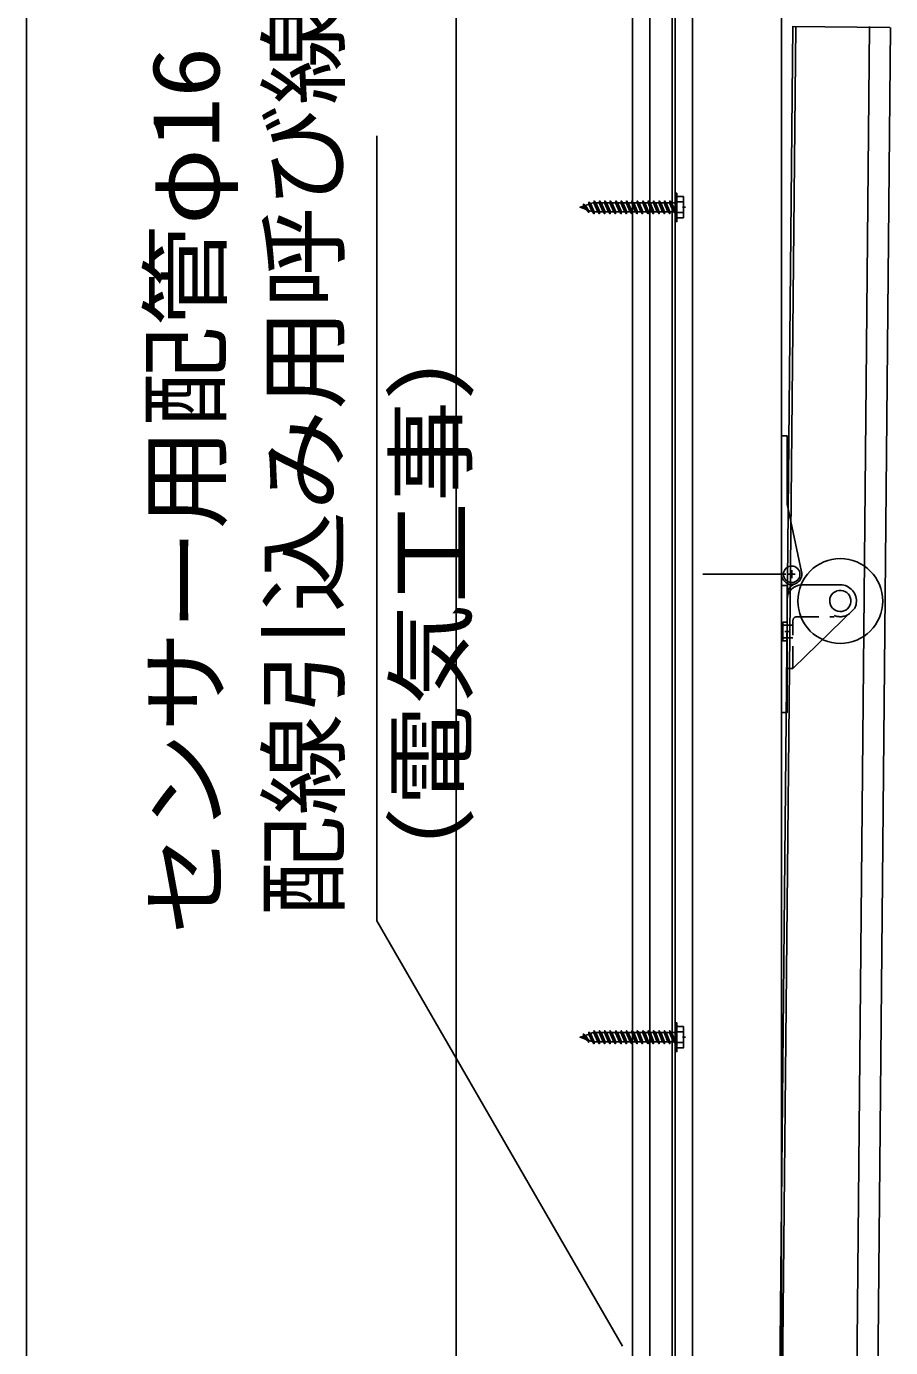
# Model space of a CAD drawing. Units: millimetres, scale not verified. Extents: x -11000 to 565, y -4772 to 3349.
# Drawn here: x -10935 to -10467, y 1292 to 2008 of the extents above; entities that cross this region are included whole.
import ezdxf
from ezdxf.enums import TextEntityAlignment as Align

# ---------------------------------------------------------------- set-up
doc = ezdxf.new("R2010")
doc.units = ezdxf.units.MM
doc.header["$LTSCALE"] = 10
doc.linetypes.add('DASHED1', pattern=[1.8, 1.2, -0.6])
for name, color, linetype in [('8-1_ADD_LINE', 7, 'Continuous'), ('8-4', 7, 'Continuous'), ('8-5', 7, 'Continuous'), ('8-6', 7, 'Continuous'), ('8-D', 7, 'Continuous'), ('8-F', 7, 'Continuous')]:
    doc.layers.add(name, color=color, linetype=linetype)
doc.styles.add('ＭＳ ゴシック', font='')
doc.styles.get('ＭＳ ゴシック').set_extended_font_data('MS Gothic')

msp = doc.modelspace()

# ---------------------------------------------------------------- linework, layer by layer
at = {"layer": '8-1_ADD_LINE'}
for p, q in [((-10702.01, 2704.31), (-10702.01, -294.12)), ((-10585.01, 2704.31), (-10585.01, -294.12)), ((-10597.01, -294.12), (-10597.01, 2155.88))]:
    msp.add_line(p, q, dxfattribs=at)
at = {"layer": '8-4'}
msp.add_lwpolyline([(-10743.63, -294.12), (-10934.89, -294.12), (-10934.89, 2155.88), (-10934.89, 2524.88), (-10743.63, 2524.88)], dxfattribs=at)
at = {"layer": '8-5'}
for p, q in [((-10583.41, -294.12), (-10583.41, 2505.88)), ((-10541.9, -294.12), (-10519.62, 2007.94)), ((-10518.02, 2007.95), (-10540.3, -294.11)), ((-10520.01, 2007.95), (-10467.01, 2007.44)), ((-10499.93, -294.12), (-10478.03, 2007.95)), ((-10466.64, 2007.44), (-10488.53, -294.12))]:
    msp.add_line(p, q, dxfattribs=at)
at = {"layer": '8-6'}
msp.add_line((-10606.54, 2661.87), (-10606.54, 290.46), dxfattribs=at)
msp.add_lwpolyline([(-10745.02, 1948.67), (-10745.02, 1523.02), (-10611.84, 1292.34)], dxfattribs=at)
at = {"layer": '8-D'}
for p, q in [((-10600.99, 1906.36), (-10603.89, 1913.36)), ((-10582.41, 1912.75), (-10578.91, 1912.75)), ((-10630.22, 1911.52), (-10632.03, 1910.88)), ((-10630.3, 1908.22), (-10630.18, 1907.12)), ((-10628.37, 1907.54), (-10627.28, 1906.36)), ((-10625.33, 1907.36), (-10624.38, 1906.36)), ((-10621.35, 1907.36), (-10623.42, 1912.36)), ((-10621.35, 1907.36), (-10621.48, 1906.36)), ((-10619.53, 1907.36), (-10621.35, 1907.36)), ((-10620.52, 1912.36), (-10618.7, 1912.36)), ((-10619.53, 1907.36), (-10618.58, 1906.36)), ((-10616.63, 1907.36), (-10615.68, 1906.36)), ((-10613.55, 1907.36), (-10615.55, 1907.36)), ((-10612.46, 1907.36), (-10610.65, 1907.36)), ((-10609.56, 1907.36), (-10611.64, 1912.36)), ((-10609.56, 1907.36), (-10609.69, 1906.36)), ((-10607.75, 1907.36), (-10609.56, 1907.36)), ((-10606.66, 1907.36), (-10604.85, 1907.36)), ((-10604.02, 1912.36), (-10605.84, 1912.36)), ((-10604.85, 1907.36), (-10603.89, 1906.36)), ((-10600.86, 1907.36), (-10598.86, 1907.36)), ((-10597.78, 1907.36), (-10599.85, 1912.36)), ((-10597.78, 1907.36), (-10597.91, 1906.36)), ((-10595.96, 1907.36), (-10597.78, 1907.36)), ((-10594.88, 1907.36), (-10593.06, 1907.36)), ((-10591.98, 1907.36), (-10594.05, 1912.36)), ((-10591.98, 1907.36), (-10592.11, 1906.36)), ((-10590.16, 1907.36), (-10591.98, 1907.36)), ((-10589.08, 1907.36), (-10587.26, 1907.36)), ((-10586.18, 1907.36), (-10588.25, 1912.36)), ((-10586.18, 1907.36), (-10586.31, 1906.36)), ((-10584.18, 1907.36), (-10586.18, 1907.36)), ((-10585.31, 1912.36), (-10583.41, 1912.36)), ((-10578.91, 1906.98), (-10582.41, 1906.98)), ((-10579.43, 1909.88), (-10577.69, 1909.88)), ((-10582.41, 1904.09), (-10578.91, 1904.09)), ((-10630.22, 1461.52), (-10632.03, 1460.88)), ((-10621.35, 1457.36), (-10623.42, 1462.36)), ((-10620.52, 1462.36), (-10618.7, 1462.36)), ((-10609.56, 1457.36), (-10611.64, 1462.36)), ((-10604.02, 1462.36), (-10605.84, 1462.36)), ((-10600.99, 1456.36), (-10603.89, 1463.36)), ((-10597.78, 1457.36), (-10599.85, 1462.36)), ((-10591.98, 1457.36), (-10594.05, 1462.36)), ((-10586.18, 1457.36), (-10588.25, 1462.36)), ((-10585.31, 1462.36), (-10583.41, 1462.36)), ((-10582.41, 1462.75), (-10578.91, 1462.75)), ((-10630.3, 1458.22), (-10630.18, 1457.12)), ((-10628.37, 1457.54), (-10627.28, 1456.36)), ((-10625.33, 1457.36), (-10624.38, 1456.36)), ((-10621.35, 1457.36), (-10621.48, 1456.36)), ((-10619.53, 1457.36), (-10621.35, 1457.36)), ((-10619.53, 1457.36), (-10618.58, 1456.36)), ((-10616.63, 1457.36), (-10615.68, 1456.36)), ((-10613.55, 1457.36), (-10615.55, 1457.36)), ((-10612.46, 1457.36), (-10610.65, 1457.36)), ((-10609.56, 1457.36), (-10609.69, 1456.36)), ((-10607.75, 1457.36), (-10609.56, 1457.36)), ((-10606.66, 1457.36), (-10604.85, 1457.36)), ((-10604.85, 1457.36), (-10603.89, 1456.36)), ((-10600.86, 1457.36), (-10598.86, 1457.36)), ((-10597.78, 1457.36), (-10597.91, 1456.36)), ((-10595.96, 1457.36), (-10597.78, 1457.36)), ((-10594.88, 1457.36), (-10593.06, 1457.36)), ((-10591.98, 1457.36), (-10592.11, 1456.36)), ((-10590.16, 1457.36), (-10591.98, 1457.36)), ((-10589.08, 1457.36), (-10587.26, 1457.36)), ((-10586.18, 1457.36), (-10586.31, 1456.36)), ((-10584.18, 1457.36), (-10586.18, 1457.36)), ((-10578.91, 1456.98), (-10582.41, 1456.98)), ((-10579.43, 1459.88), (-10577.69, 1459.88))]:
    msp.add_line(p, q, dxfattribs=at)
for points in [[(-10624.5, 1912.36), (-10626.32, 1912.36), (-10627.28, 1913.36), (-10627.38, 1912.31), (-10625.33, 1907.36), (-10627.19, 1907.36), (-10627.28, 1906.36), (-10630.18, 1912.6), (-10629.28, 1911.86), (-10627.19, 1907.36)], [(-10624.25, 1907.36), (-10624.38, 1906.36), (-10627.28, 1913.36)], [(-10621.6, 1912.36), (-10623.42, 1912.36), (-10624.38, 1913.36), (-10621.48, 1906.36), (-10622.43, 1907.36), (-10624.5, 1912.36), (-10624.38, 1913.36)], [(-10619.53, 1907.36), (-10621.6, 1912.36), (-10621.48, 1913.36)], [(-10615.78, 1912.36), (-10617.62, 1912.36), (-10618.58, 1913.36), (-10618.7, 1912.36), (-10616.63, 1907.36), (-10618.45, 1907.36), (-10618.58, 1906.36), (-10621.48, 1913.36), (-10620.52, 1912.36), (-10618.45, 1907.36)], [(-10617.62, 1912.36), (-10615.55, 1907.36), (-10615.68, 1906.36), (-10618.58, 1913.36)], [(-10612.72, 1912.36), (-10614.54, 1912.36), (-10615.49, 1913.36), (-10612.59, 1906.36), (-10613.55, 1907.36), (-10615.6, 1912.31), (-10615.49, 1913.36)], [(-10609.82, 1912.36), (-10611.64, 1912.36), (-10612.59, 1913.36), (-10609.69, 1906.36), (-10610.65, 1907.36), (-10612.72, 1912.36), (-10612.59, 1913.36)], [(-10606.92, 1912.36), (-10608.74, 1912.36), (-10609.69, 1913.36), (-10606.79, 1906.36), (-10607.75, 1907.36), (-10609.82, 1912.36), (-10609.69, 1913.36)], [(-10604.85, 1907.36), (-10606.92, 1912.36), (-10606.79, 1913.36)], [(-10601.09, 1912.36), (-10602.94, 1912.36), (-10603.89, 1913.36), (-10604.02, 1912.36), (-10601.95, 1907.36), (-10603.76, 1907.36), (-10603.89, 1906.36), (-10606.79, 1913.36), (-10605.84, 1912.36), (-10603.76, 1907.36)], [(-10598.03, 1912.36), (-10599.85, 1912.36), (-10600.81, 1913.36), (-10597.91, 1906.36), (-10598.86, 1907.36), (-10600.91, 1912.31), (-10600.81, 1913.36)], [(-10595.13, 1912.36), (-10596.95, 1912.36), (-10597.91, 1913.36), (-10595.01, 1906.36), (-10595.96, 1907.36), (-10598.03, 1912.36), (-10597.91, 1913.36)], [(-10592.23, 1912.36), (-10594.05, 1912.36), (-10595.01, 1913.36), (-10592.11, 1906.36), (-10593.06, 1907.36), (-10595.13, 1912.36), (-10595.01, 1913.36)], [(-10589.33, 1912.36), (-10591.15, 1912.36), (-10592.11, 1913.36), (-10589.21, 1906.36), (-10590.16, 1907.36), (-10592.23, 1912.36), (-10592.11, 1913.36)], [(-10586.41, 1912.36), (-10588.25, 1912.36), (-10589.21, 1913.36), (-10586.31, 1906.36), (-10587.26, 1907.36), (-10589.33, 1912.36), (-10589.21, 1913.36)], [(-10583.41, 1906.86), (-10584.18, 1907.36), (-10586.41, 1912.36), (-10586.31, 1913.36)], [(-10583.41, 1906.86), (-10586.31, 1913.36), (-10585.31, 1912.36), (-10583.41, 1908.09)], [(-10578.91, 1904.09), (-10578.91, 1915.64), (-10582.41, 1915.64)], [(-10633, 1910.53), (-10634.88, 1909.86), (-10631.86, 1908.78)], [(-10627.88, 1907.36), (-10630.3, 1908.22), (-10632.03, 1910.88), (-10633.08, 1911.56), (-10630.18, 1907.12), (-10631.86, 1908.78), (-10633, 1910.53), (-10633.08, 1911.56)], [(-10628.37, 1907.54), (-10630.22, 1911.52), (-10630.18, 1912.6)], [(-10629.28, 1911.86), (-10627.88, 1912.36), (-10627.38, 1912.36)], [(-10626.32, 1912.36), (-10624.25, 1907.36), (-10622.43, 1907.36)], [(-10614.54, 1912.36), (-10612.46, 1907.36), (-10612.59, 1906.36)], [(-10608.74, 1912.36), (-10606.66, 1907.36), (-10606.79, 1906.36)], [(-10602.94, 1912.36), (-10600.86, 1907.36), (-10600.99, 1906.36), (-10601.95, 1907.36)], [(-10596.95, 1912.36), (-10594.88, 1907.36), (-10595.01, 1906.36)], [(-10591.15, 1912.36), (-10589.08, 1907.36), (-10589.21, 1906.36)], [(-10627.88, 1457.36), (-10630.3, 1458.22), (-10632.03, 1460.88), (-10633.08, 1461.56), (-10630.18, 1457.12), (-10631.86, 1458.78), (-10633, 1460.53), (-10633.08, 1461.56)], [(-10628.37, 1457.54), (-10630.22, 1461.52), (-10630.18, 1462.6)], [(-10624.5, 1462.36), (-10626.32, 1462.36), (-10627.28, 1463.36), (-10627.38, 1462.31), (-10625.33, 1457.36), (-10627.19, 1457.36), (-10627.28, 1456.36), (-10630.18, 1462.6), (-10629.28, 1461.86), (-10627.19, 1457.36)], [(-10629.28, 1461.86), (-10627.88, 1462.36), (-10627.38, 1462.36)], [(-10624.25, 1457.36), (-10624.38, 1456.36), (-10627.28, 1463.36)], [(-10626.32, 1462.36), (-10624.25, 1457.36), (-10622.43, 1457.36)], [(-10621.6, 1462.36), (-10623.42, 1462.36), (-10624.38, 1463.36), (-10621.48, 1456.36), (-10622.43, 1457.36), (-10624.5, 1462.36), (-10624.38, 1463.36)], [(-10619.53, 1457.36), (-10621.6, 1462.36), (-10621.48, 1463.36)], [(-10615.78, 1462.36), (-10617.62, 1462.36), (-10618.58, 1463.36), (-10618.7, 1462.36), (-10616.63, 1457.36), (-10618.45, 1457.36), (-10618.58, 1456.36), (-10621.48, 1463.36), (-10620.52, 1462.36), (-10618.45, 1457.36)], [(-10617.62, 1462.36), (-10615.55, 1457.36), (-10615.68, 1456.36), (-10618.58, 1463.36)], [(-10612.72, 1462.36), (-10614.54, 1462.36), (-10615.49, 1463.36), (-10612.59, 1456.36), (-10613.55, 1457.36), (-10615.6, 1462.31), (-10615.49, 1463.36)], [(-10614.54, 1462.36), (-10612.46, 1457.36), (-10612.59, 1456.36)], [(-10609.82, 1462.36), (-10611.64, 1462.36), (-10612.59, 1463.36), (-10609.69, 1456.36), (-10610.65, 1457.36), (-10612.72, 1462.36), (-10612.59, 1463.36)], [(-10606.92, 1462.36), (-10608.74, 1462.36), (-10609.69, 1463.36), (-10606.79, 1456.36), (-10607.75, 1457.36), (-10609.82, 1462.36), (-10609.69, 1463.36)], [(-10608.74, 1462.36), (-10606.66, 1457.36), (-10606.79, 1456.36)], [(-10604.85, 1457.36), (-10606.92, 1462.36), (-10606.79, 1463.36)], [(-10601.09, 1462.36), (-10602.94, 1462.36), (-10603.89, 1463.36), (-10604.02, 1462.36), (-10601.95, 1457.36), (-10603.76, 1457.36), (-10603.89, 1456.36), (-10606.79, 1463.36), (-10605.84, 1462.36), (-10603.76, 1457.36)], [(-10602.94, 1462.36), (-10600.86, 1457.36), (-10600.99, 1456.36), (-10601.95, 1457.36)], [(-10598.03, 1462.36), (-10599.85, 1462.36), (-10600.81, 1463.36), (-10597.91, 1456.36), (-10598.86, 1457.36), (-10600.91, 1462.31), (-10600.81, 1463.36)], [(-10595.13, 1462.36), (-10596.95, 1462.36), (-10597.91, 1463.36), (-10595.01, 1456.36), (-10595.96, 1457.36), (-10598.03, 1462.36), (-10597.91, 1463.36)], [(-10596.95, 1462.36), (-10594.88, 1457.36), (-10595.01, 1456.36)], [(-10592.23, 1462.36), (-10594.05, 1462.36), (-10595.01, 1463.36), (-10592.11, 1456.36), (-10593.06, 1457.36), (-10595.13, 1462.36), (-10595.01, 1463.36)], [(-10589.33, 1462.36), (-10591.15, 1462.36), (-10592.11, 1463.36), (-10589.21, 1456.36), (-10590.16, 1457.36), (-10592.23, 1462.36), (-10592.11, 1463.36)], [(-10591.15, 1462.36), (-10589.08, 1457.36), (-10589.21, 1456.36)], [(-10586.41, 1462.36), (-10588.25, 1462.36), (-10589.21, 1463.36), (-10586.31, 1456.36), (-10587.26, 1457.36), (-10589.33, 1462.36), (-10589.21, 1463.36)], [(-10583.41, 1456.86), (-10584.18, 1457.36), (-10586.41, 1462.36), (-10586.31, 1463.36)], [(-10583.41, 1456.86), (-10586.31, 1463.36), (-10585.31, 1462.36), (-10583.41, 1458.09)], [(-10582.41, 1454.09), (-10578.91, 1454.09), (-10578.91, 1465.64), (-10582.41, 1465.64)], [(-10633, 1460.53), (-10634.88, 1459.86), (-10631.86, 1458.78)]]:
    msp.add_lwpolyline(points, dxfattribs=at)
for points in [[(-10582.41, 1917.61), (-10583.41, 1917.61), (-10583.41, 1902.11), (-10582.41, 1902.11)], [(-10583.41, 1452.11), (-10582.41, 1452.11), (-10582.41, 1467.61), (-10583.41, 1467.61)]]:
    msp.add_lwpolyline(points, close=True, dxfattribs=at)
at = {"layer": '8-F'}
for p, q in [((-10520.22, 1708.85), (-10520.22, 1713.14)), ((-10523.42, 1710.88), (-10568.42, 1710.88)), ((-10522.16, 1710.88), (-10518.33, 1710.88)), ((-10525.02, 1684.88), (-10522.72, 1684.88)), ((-10521.85, 1679.88), (-10523.98, 1679.88))]:
    msp.add_line(p, q, dxfattribs=at)
at = {"layer": '8-F', "linetype": 'DASHED1'}
for p, q in [((-10519.54, 1659.88), (-10519.54, 1685.87)), ((-10517.54, 1687.87), (-10497.16, 1687.87)), ((-10519.54, 1683.38), (-10525.02, 1683.38)), ((-10525.02, 1676.38), (-10519.54, 1676.38))]:
    msp.add_line(p, q, dxfattribs=at)
at = {"layer": '8-F'}
for points in [[(-10523.42, -147.18), (-10523.42, -269.12), (-10571.07, -269.12), (-10573.92, -269.12), (-10573.92, 2180.88), (-10525.72, 2180.88)], [(-10523.42, 2160.88), (-10523.42, 2180.88), (-10525.72, 2180.88), (-10525.72, -147.18)], [(-10514.9, 1712.29), (-10522.72, 1748.88), (-10522.72, 1785.88), (-10525.72, 1785.88)], [(-10525.72, 1635.88), (-10522.72, 1635.88), (-10522.72, 1704.88), (-10525.72, 1704.88)], [(-10514.72, 1705.15), (-10496.37, 1705.15), (-10493.89, 1705.15)], [(-10485.86, 1692.87), (-10486.04, 1692.5), (-10519.54, 1659.88), (-10522.72, 1659.88)], [(-10525.02, 1684.88), (-10525.02, 1674.88), (-10522.72, 1674.88)]]:
    msp.add_lwpolyline(points, dxfattribs=at)
for centre, radius in [((-10493.87, 1696.4), 23), ((-10520.22, 1710.88), 4.5)]:
    msp.add_circle(centre, radius, dxfattribs=at)
for centre, radius, start, end in [((-10520.22, 1710.88), 5.5, 180, 16.38488), ((-10515.79, 1699.25), 7, 115.86942, 171.82512), ((-10514.72, 1697.15), 8, 90, 180), ((-10493.88, 1696.43), 8.75, 352.13021, 89.99912), ((-10493.87, 1696.4), 5.75, 110.82926, 108.64391), ((-10493.87, 1696.4), 5.75, 108.64391, 110.82926), ((-10493.88, 1696.43), 8.75, 335.18821, 352.13021), ((-10493.88, 1696.43), 8.75, 305.67941, 305.95718), ((-10493.87, 1696.4), 8.75, 305.67941, 305.95718)]:
    msp.add_arc(centre, radius, start, end, dxfattribs=at)
at = {"layer": '8-F', "linetype": 'DASHED1'}
for centre, radius, start, end in [((-10517.54, 1685.87), 2, 90, 180), ((-10493.91, 1696.55), 8.66, 247.31519, 305.36002)]:
    msp.add_arc(centre, radius, start, end, dxfattribs=at)

# ---------------------------------------------------------------- texts
at = {"layer": '8-6', "color": 3, "style": 'ＭＳ ゴシック', "width": 1.1}
for s, p in [('配線引込み用呼び線通線', (-10755.28, 1525.07)), ('センサー用配管φ16', (-10819.31, 1515.22)), ('（電気工事）', (-10686.33, 1530))]:
    msp.add_text(s, height=36.66, rotation=90, dxfattribs=at).set_placement(p, align=Align.BOTTOM_LEFT)

doc.saveas('drawing.dxf')
